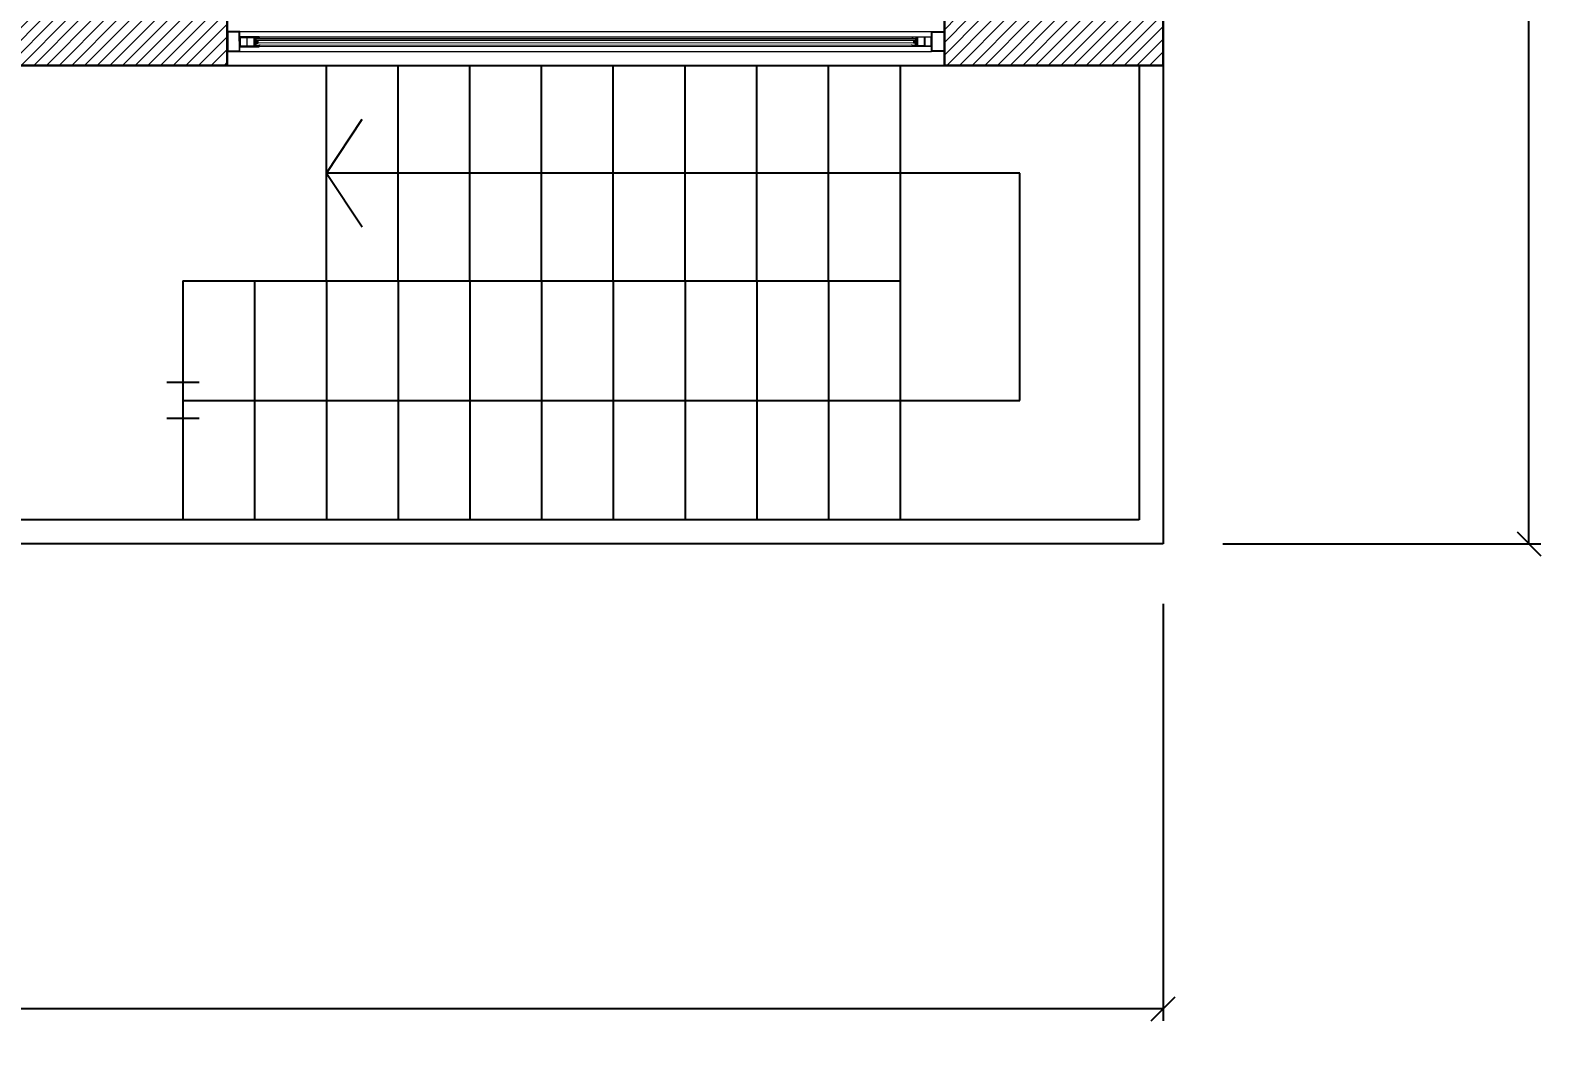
# Model space of a CAD drawing. Header units: millimetres. Extents: x 860 to 1444, y -43 to 267.
# Drawn here: x 1324.83 to 1331.21, y 248.68 to 252.88 of the extents above; entities that cross this region are included whole.
import ezdxf

# ---------------------------------------------------------------- set-up
doc = ezdxf.new("R2010")
doc.units = ezdxf.units.MM
doc.header["$MEASUREMENT"] = 0
for name, color, linetype, lineweight in [('furniture', 251, 'Continuous', 5), ('WALL', 7, 'Continuous', 30), ('Window', 7, 'Continuous', 15)]:
    doc.layers.add(name, color=color, linetype=linetype, lineweight=lineweight)
doc.styles.add('Ari CENTER', font='times.ttf', dxfattribs={"height": 0.15})
doc.dimstyles.new('Ari New', dxfattribs={"dimtxt": 0.15, "dimasz": 0.1, "dimexe": 0.05, "dimexo": 0.25, "dimgap": 0.05, "dimtad": 0, "dimtoh": 1, "dimzin": 0, "dimdsep": 46, "dimtxsty": 'Ari CENTER', "dimblk": 'OBLIQUE', "dimcen": 0.09, "dimclrd": 251, "dimclre": 251, "dimclrt": 12, "dimadec": 0, "dimazin": 0, "dimtfac": 1, "dimtofl": 0, "dimtmove": 0, "dimatfit": 3, "dimldrblk": 'NONE', "dimfxl": 0, "dimtolj": 1, "dimtzin": 0, "dimarcsym": 0})

# ---------------------------------------------------------------- blocks, each defined once
blk = doc.blocks.new('*U362')
at = {"layer": 'Window', "color": 253, "lineweight": 5}
for p, q in [((2038.6119, 2451.4409), (2038.6119, 2448.548)), ((2038.696, 2451.4409), (2038.696, 2448.548))]:
    blk.add_line(p, q, dxfattribs=at)
at = {"layer": 'Window', "color": 251, "lineweight": 5}
for p, q in [((2038.6394, 2451.3739), (2038.6662, 2451.3806)), ((2038.6401, 2448.615), (2038.6669, 2448.6083))]:
    blk.add_line(p, q, dxfattribs=at)
at = {"layer": 'Window', "linetype": 'Continuous', "lineweight": 5}
for points in [[(2038.696, 2451.4409), (2038.696, 2451.4945), (2038.6119, 2451.4945), (2038.6119, 2451.4409)], [(2038.6347, 2451.4125), (2038.6347, 2451.4125), (2038.6347, 2451.4389), (2038.6709, 2451.4389), (2038.6709, 2451.4125)], [(2038.6709, 2451.4109), (2038.6709, 2451.4109), (2038.6709, 2451.4109), (2038.6709, 2451.4109), (2038.6709, 2451.3823), (2038.6709, 2451.3823), (2038.6347, 2451.3823), (2038.6347, 2451.3823), (2038.6347, 2451.4109), (2038.6347, 2451.3823), (2038.6347, 2451.4109), (2038.6347, 2451.4109), (2038.6347, 2451.4109), (2038.6347, 2451.4109), (2038.6347, 2451.4109), (2038.6347, 2451.4109), (2038.6709, 2451.4109), (2038.6709, 2451.4109), (2038.6709, 2451.4109), (2038.6709, 2451.4109)], [(2038.6662, 2451.3739), (2038.6394, 2451.3739), (2038.6394, 2451.3806), (2038.6662, 2451.3806)], [(2038.6716, 2448.578), (2038.6716, 2448.578), (2038.6716, 2448.578), (2038.6716, 2448.578), (2038.6716, 2448.6066), (2038.6716, 2448.6066), (2038.6355, 2448.6066), (2038.6355, 2448.6066), (2038.6355, 2448.578), (2038.6355, 2448.6066), (2038.6355, 2448.578), (2038.6355, 2448.578), (2038.6355, 2448.578), (2038.6355, 2448.578), (2038.6355, 2448.578), (2038.6355, 2448.578), (2038.6716, 2448.578), (2038.6716, 2448.578), (2038.6716, 2448.578), (2038.6716, 2448.578)], [(2038.6669, 2448.615), (2038.6401, 2448.615), (2038.6401, 2448.6083), (2038.6669, 2448.6083)], [(2038.696, 2448.548), (2038.696, 2448.4945), (2038.6119, 2448.4945), (2038.6119, 2448.5481)], [(2038.6355, 2448.5764), (2038.6355, 2448.5764), (2038.6355, 2448.55), (2038.6717, 2448.5501), (2038.6716, 2448.5764)]]:
    blk.add_lwpolyline(points, close=True, dxfattribs=at)
for points in [[(2038.6934, 2451.4462), (2038.6933, 2451.4891, 0.414214), (2038.6907, 2451.4918), (2038.6173, 2451.4918, 0.414214), (2038.6146, 2451.4891), (2038.6146, 2451.4462, 0.414214), (2038.6173, 2451.4435), (2038.6907, 2451.4436, 0.414214)], [(2038.6927, 2448.5427), (2038.6926, 2448.4998, -0.414214), (2038.69, 2448.4971), (2038.6173, 2448.4971, -0.414214), (2038.6146, 2448.4998), (2038.6146, 2448.5427, -0.414214), (2038.6173, 2448.5454), (2038.69, 2448.5453, -0.414214)]]:
    blk.add_lwpolyline(points, format="xyb", close=True, dxfattribs=at)
for points in [[(2038.632, 2451.4409), (2038.632, 2451.3806), (2038.6321, 2451.3605), (2038.6361, 2451.3605), (2038.6361, 2451.3631), (2038.6347, 2451.3631), (2038.6347, 2451.3806), (2038.6709, 2451.3806), (2038.6709, 2451.3632), (2038.6696, 2451.3632), (2038.6696, 2451.3605), (2038.6736, 2451.3605), (2038.6736, 2451.3806), (2038.6736, 2451.4409), (2038.632, 2451.4409), (2038.6709, 2451.4409)], [(2038.6328, 2448.548), (2038.6328, 2448.6083), (2038.6328, 2448.6284), (2038.6368, 2448.6284), (2038.6368, 2448.6258), (2038.6354, 2448.6258), (2038.6355, 2448.6083), (2038.6716, 2448.6083), (2038.6716, 2448.6258), (2038.6703, 2448.6258), (2038.6703, 2448.6284), (2038.6743, 2448.6284), (2038.6743, 2448.6083), (2038.6743, 2448.548), (2038.6328, 2448.548), (2038.6717, 2448.548)]]:
    blk.add_lwpolyline(points, dxfattribs=at)
at = {"layer": 'Window', "color": 253, "lineweight": 5}
for points in [[(2038.6328, 2448.6284), (2038.6321, 2451.3605)], [(2038.6736, 2451.3605), (2038.6743, 2448.6284)]]:
    blk.add_lwpolyline(points, dxfattribs=at)
at = {"layer": 'Window', "color": 251, "lineweight": 5}
for points in [[(2038.6394, 2451.3806), (2038.6662, 2451.3739)], [(2038.6401, 2448.6083), (2038.6669, 2448.615)]]:
    blk.add_lwpolyline(points, dxfattribs=at)
at = {"layer": 'Window', "color": 152, "lineweight": 5, "true_color": 0x2776bb}
for points in [[(2038.6394, 2451.3739), (2038.6401, 2448.615), (2038.6482, 2448.615), (2038.6475, 2451.3739)], [(2038.6662, 2451.3739), (2038.6669, 2448.615), (2038.6589, 2448.615), (2038.6582, 2451.3739)]]:
    blk.add_lwpolyline(points, close=True, dxfattribs=at)
at = {"layer": 'Window', "color": 251, "lineweight": 5}
for points in [[(2038.6475, 2451.3645), (2038.6582, 2451.3645), (2038.6582, 2451.3739), (2038.6475, 2451.3739)], [(2038.6488, 2451.3658), (2038.6568, 2451.3658), (2038.6568, 2451.3725), (2038.6488, 2451.3725)], [(2038.6482, 2448.615), (2038.6589, 2448.615), (2038.6589, 2448.6244), (2038.6482, 2448.6244)], [(2038.6495, 2448.6164), (2038.6576, 2448.6164), (2038.6576, 2448.6231), (2038.6495, 2448.6231)]]:
    blk.add_lwpolyline(points, close=True, dxfattribs=at)
for centre, start, end in [((2038.6358, 2451.3569), 2.87458, 86.40369), ((2038.6699, 2451.3569), 93.6399, 177.169), ((2038.6365, 2448.632), 273.6399, 357.169), ((2038.6706, 2448.632), 182.87458, 266.40369)]:
    blk.add_arc(centre, 0.00358, start, end, dxfattribs=at)
blk = doc.blocks.new('_Oblique')
at = {"color": 0, "linetype": 'ByBlock', "lineweight": -2}
blk.add_line((-0.5, -0.5), (0.5, 0.5), dxfattribs=at)
blk = doc.blocks.new('*D389')
at = {"color": 251, "lineweight": -2, "transparency": 16777216}
for p, q in [((1329.817, 264.9523), (1331.1468, 264.9523)), ((1331.0968, 264.9523), (1331.0968, 258.2141)), ((1331.0968, 250.7323), (1331.0968, 257.4704)), ((1329.817, 250.7323), (1331.1468, 250.7323))]:
    blk.add_line(p, q, dxfattribs=at)
at = {"layer": 'Defpoints', "color": 0, "lineweight": 35, "transparency": 16777216}
for p in [(1329.567, 264.9523), (1329.567, 250.7323), (1331.0968, 250.7323)]:
    blk.add_point(p, dxfattribs=at)
at = {"color": 251, "lineweight": -2, "transparency": 16777216, "xscale": 0.1, "yscale": 0.1, "zscale": 0.1}
for p, rotation in [((1331.0968, 264.9523), 90), ((1331.0968, 250.7323), 270)]:
    blk.add_blockref('_Oblique', p, dxfattribs=dict(at, rotation=rotation))
at = {"color": 12, "transparency": 16777216, "insert": (1331.0968, 257.8423), "char_height": 0.15, "attachment_point": 5, "rotation": 90, "style": 'Ari CENTER', "bg_fill": 3, "box_fill_scale": 1.25, "bg_fill_color": 256, "bg_fill_true_color": 13158600, "bg_fill_transparency": 0}
blk.add_mtext('\\A1;14.22m', dxfattribs=at)
blk = doc.blocks.new('_None')
blk = doc.blocks.new('*D391')
at = {"color": 251, "lineweight": -2, "transparency": 16777216}
for p, q in [((1317.537, 250.4823), (1317.537, 248.7384)), ((1329.567, 250.4823), (1329.567, 248.7384)), ((1317.537, 248.7884), (1323.1801, 248.7884)), ((1329.567, 248.7884), (1323.9238, 248.7884))]:
    blk.add_line(p, q, dxfattribs=at)
at = {"layer": 'Defpoints', "color": 0, "lineweight": 35, "transparency": 16777216}
for p in [(1317.537, 250.7323), (1329.567, 250.7323), (1329.567, 248.7884)]:
    blk.add_point(p, dxfattribs=at)
at = {"color": 251, "lineweight": -2, "transparency": 16777216, "xscale": 0.1, "yscale": 0.1, "zscale": 0.1, "rotation": 180}
blk.add_blockref('_Oblique', (1317.537, 248.7884), dxfattribs=at)
at = {"color": 251, "lineweight": -2, "transparency": 16777216, "xscale": 0.1, "yscale": 0.1, "zscale": 0.1}
blk.add_blockref('_Oblique', (1329.567, 248.7884), dxfattribs=at)
at = {"color": 12, "transparency": 16777216, "insert": (1323.552, 248.7884), "char_height": 0.15, "attachment_point": 5, "style": 'Ari CENTER', "bg_fill": 3, "box_fill_scale": 1.25, "bg_fill_color": 256, "bg_fill_true_color": 13158600, "bg_fill_transparency": 0}
blk.add_mtext('\\A1;12.03m', dxfattribs=at)

msp = doc.modelspace()

# ---------------------------------------------------------------- hatches: boundary and pattern name
at = {"layer": 'furniture'}
h = msp.add_hatch(dxfattribs=at)
h.set_pattern_fill('ANSI31', color=0, scale=0.3)
h.set_pattern_definition([(45, (1063.762295, 415.22589), (-0.0265165043, 0.0265165043), [])])
h.paths.add_polyline_path([(1323.73699, 258.13226), (1323.71199, 258.13226), (1321.13699, 258.13226), (1320.13699, 258.13226), (1319.74699, 258.13226), (1319.74699, 258.09726), (1319.73699, 258.09726), (1319.73699, 258.13226), (1319.53699, 258.13226), (1319.53699, 257.84261), (1319.73699, 257.84261), (1319.73699, 257.87761), (1319.73699, 257.93226), (1321.13699, 257.93226), (1323.73699, 257.93226)])
h.paths.add_polyline_path([(1320.73699, 252.93226), (1319.73699, 252.93226), (1319.53699, 252.93226), (1319.53699, 252.73226), (1320.73699, 252.73226)])
h.paths.add_polyline_path([(1325.65199, 252.93226), (1324.93699, 252.93226), (1324.93699, 256.93226), (1325.03699, 256.93226), (1325.03699, 257.13226), (1325.01199, 257.13226), (1324.93699, 257.13226), (1324.93699, 258.13226), (1324.73699, 258.13226), (1324.73699, 257.92226), (1324.77199, 257.92226), (1324.77199, 257.91226), (1324.73699, 257.91226), (1324.73699, 252.93226), (1323.73699, 252.93226), (1323.73699, 252.73226), (1325.65199, 252.73226)])
h.paths.add_polyline_path([(1319.73699, 259.73226), (1319.73699, 260.20226), (1319.53699, 260.20226), (1319.53699, 259.13226), (1319.73699, 259.13226)])
h.paths.add_polyline_path([(1324.43699, 264.95226), (1319.53699, 264.95226), (1319.53699, 264.04712), (1319.73699, 264.04712), (1319.73699, 264.75226), (1324.33699, 264.75226), (1324.33699, 263.65226), (1324.43699, 263.65226), (1324.43699, 263.68726), (1324.44699, 263.68726), (1324.44699, 263.65226), (1326.03699, 263.65226), (1326.03699, 261.43226), (1324.43699, 261.43226), (1324.43699, 262.65226), (1324.33699, 262.65226), (1324.33699, 261.33226), (1326.01137, 261.33226), (1326.01137, 261.35726), (1326.02137, 261.35726), (1326.02137, 261.33226), (1326.03699, 261.33226), (1326.15699, 261.33226), (1326.15699, 263.75226), (1324.43699, 263.75226)])
h.paths.add_polyline_path([(1329.56699, 264.95226), (1325.99945, 264.95226), (1325.99945, 264.75226), (1326.10284, 264.75226), (1326.15699, 264.75226), (1329.36699, 264.75226), (1329.36699, 260.33226), (1327.56699, 260.33226), (1327.36699, 260.33226), (1327.36699, 260.43226), (1327.24699, 260.43226), (1327.24699, 260.33226), (1326.03699, 260.33226), (1326.03699, 258.63226), (1326.15699, 258.63226), (1326.15699, 258.68226), (1326.25699, 258.68226), (1326.25699, 258.80226), (1326.15699, 258.80226), (1326.15699, 260.21226), (1327.56699, 260.21226), (1327.56699, 258.80226), (1327.05699, 258.80226), (1327.05699, 258.68226), (1327.15699, 258.68226), (1327.15699, 258.58226), (1327.27699, 258.58226), (1327.27699, 258.68226), (1329.36699, 258.68226), (1329.36699, 257.13226), (1327.27699, 257.13226), (1327.27699, 257.78226), (1327.15699, 257.78226), (1327.15699, 257.13226), (1326.15699, 257.13226), (1326.15699, 257.83226), (1326.03699, 257.83226), (1326.03699, 256.93226), (1329.36699, 256.93226), (1329.36699, 252.93226), (1328.65199, 252.93226), (1328.65199, 252.73226), (1329.56699, 252.73226), (1329.56699, 258.80226), (1327.68699, 258.80226), (1327.68699, 260.21226), (1329.56699, 260.21226), (1329.56699, 260.93226)])
edge = h.paths.add_edge_path(flags=16)
edge.add_line((1327.03081, 260.21235), (1326.86199, 260.21245))
edge.add_spline(control_points=[(1326.86199, 260.21245), (1326.78723, 260.21249)], knot_values=[0.5571709, 0.5571709, 1, 1], degree=1, periodic=0)
edge.add_line((1326.78723, 260.21249), (1326.69317, 260.21254))
edge.add_line((1326.69317, 260.21254), (1326.68524, 260.21255))
edge.add_spline(control_points=[(1326.68528, 260.21255), (1326.68516, 260.21255)], knot_values=[0, 0, 0.0153497, 0.0153497], degree=1, periodic=0)
edge.add_spline(control_points=[(1326.69001, 260.21255), (1326.69214, 260.21254)], knot_values=[0.130173, 0.130173, 0.3992006, 0.3992006], degree=1, periodic=0)
edge.add_line((1326.69214, 260.21254), (1326.86199, 260.21245))
edge.add_spline(control_points=[(1326.86199, 260.21245), (1326.93675, 260.21241)], knot_values=[0.5571709, 0.5571709, 1, 1], degree=1, periodic=0)
edge.add_spline(control_points=[(1326.93675, 260.21241), (1326.96175, 260.21239)], knot_values=[0.4090817, 0.4090817, 0.5571709, 0.5571709], degree=1, periodic=0)
edge.add_spline(control_points=[(1326.96175, 260.21239), (1327.03081, 260.21236)], knot_values=[0, 0, 0.4090817, 0.4090817], degree=1, periodic=0)
edge.add_spline(control_points=[(1327.03811, 260.21236), (1327.03756, 260.21236)], knot_values=[0.8517746, 0.8517746, 0.922261, 0.922261], degree=1, periodic=0)
edge.add_spline(control_points=[(1327.0377, 260.21235), (1327.03869, 260.21235)], knot_values=[0.0153497, 0.0153497, 0.1396439, 0.1396439], degree=1, periodic=0)
edge.add_line((1327.03869, 260.21235), (1327.03874, 260.21235))
edge.add_line((1327.03874, 260.21235), (1327.03081, 260.21235))

# ---------------------------------------------------------------- linework, layer by layer
at = {"color": 0}
for p, q in [((1326.06699, 251.83226), (1326.06699, 252.73226)), ((1326.36699, 251.83226), (1326.36699, 252.73226)), ((1326.66699, 251.83226), (1326.66699, 252.73226)), ((1326.96699, 251.83226), (1326.96699, 252.73226)), ((1327.26699, 251.83226), (1327.26699, 252.73226)), ((1327.56699, 251.83226), (1327.56699, 252.73226)), ((1327.86699, 251.83226), (1327.86699, 252.73226)), ((1328.16699, 251.83226), (1328.16699, 252.73226)), ((1328.46699, 252.73226), (1328.46699, 250.83226)), ((1329.46699, 252.73226), (1329.46699, 250.83226)), ((1329.56699, 252.73226), (1329.56699, 250.73226)), ((1326.06699, 252.28226), (1326.21699, 252.50726)), ((1328.96699, 252.28226), (1326.06699, 252.28226)), ((1326.06699, 252.28226), (1326.21699, 252.05726)), ((1328.96699, 251.33226), (1328.96699, 252.28226)), ((1325.46699, 251.83226), (1325.46699, 250.83226)), ((1325.46699, 251.83226), (1328.46699, 251.83226)), ((1325.76699, 251.83226), (1325.76699, 250.83226)), ((1326.06699, 251.83226), (1326.06699, 250.83226)), ((1326.36699, 251.83226), (1326.36699, 250.83226)), ((1326.66699, 251.83226), (1326.66699, 250.83226)), ((1326.96699, 251.83226), (1326.96699, 250.83226)), ((1327.26699, 251.83226), (1327.26699, 250.83226)), ((1327.56699, 251.83226), (1327.56699, 250.83226)), ((1327.86699, 251.83226), (1327.86699, 250.83226)), ((1328.16699, 251.83226), (1328.16699, 250.83226)), ((1328.46699, 251.83226), (1328.46699, 250.83226)), ((1325.46699, 251.33226), (1328.46699, 251.33226)), ((1328.46699, 251.33226), (1328.96699, 251.33226)), ((1329.46699, 250.83226), (1317.53699, 250.83226)), ((1329.56699, 250.73226), (1317.53699, 250.73226))]:
    msp.add_line(p, q, dxfattribs=at)
msp.add_lwpolyline([(1325.65199, 252.73226), (1328.65199, 252.73226), (1328.65199, 252.93226), (1325.65199, 252.93226)], close=True, dxfattribs=at)
for points in [[(1325.399, 251.40834), (1325.53498, 251.40834)], [(1325.53498, 251.25617), (1325.399, 251.25617)]]:
    msp.add_lwpolyline(points, dxfattribs=at)
at = {"layer": 'WALL', "color": 0}
for p, q in [((1325.65199, 252.73226), (1325.65199, 252.93226)), ((1328.65199, 252.93226), (1328.65199, 252.73226)), ((1325.65199, 252.73226), (1323.73699, 252.73226)), ((1329.56699, 252.73226), (1328.65199, 252.73226))]:
    msp.add_line(p, q, dxfattribs=at)
for points in [[(1328.65199, 252.73226), (1329.56699, 252.73226), (1329.56699, 259.52226)], [(1323.73699, 252.73226), (1325.65199, 252.73226)]]:
    msp.add_lwpolyline(points, dxfattribs=at)

# ---------------------------------------------------------------- block references
at = {"color": 0, "rotation": 89.99999999999622}
msp.add_blockref('*U362', (3777.14644, -1785.82171), dxfattribs=at)

# ---------------------------------------------------------------- next in the draw order: dimensions: what is measured, and where the dimension line sits
at = {"color": 0}
dim = msp.add_aligned_dim(p1=(1329.56699, 264.95226), p2=(1329.56699, 250.73226), distance=1.52982, dimstyle='Ari New', override={"dimpost": 'm'}, dxfattribs=at)
dim.commit()
dim.dimension.update_dxf_attribs({"geometry": '*D389', "text_midpoint": (1331.09681, 257.84226)})

# ---------------------------------------------------------------- next in the draw order: dimensions: what is measured, and where the dimension line sits
dim = msp.add_aligned_dim(p1=(1317.53699, 250.73226), p2=(1329.56699, 250.73226), distance=-1.94389, dimstyle='Ari New', override={"dimpost": 'm'}, dxfattribs=at)
dim.commit()
dim.dimension.update_dxf_attribs({"geometry": '*D391', "text_midpoint": (1323.55199, 248.78837)})

doc.saveas('drawing.dxf')
